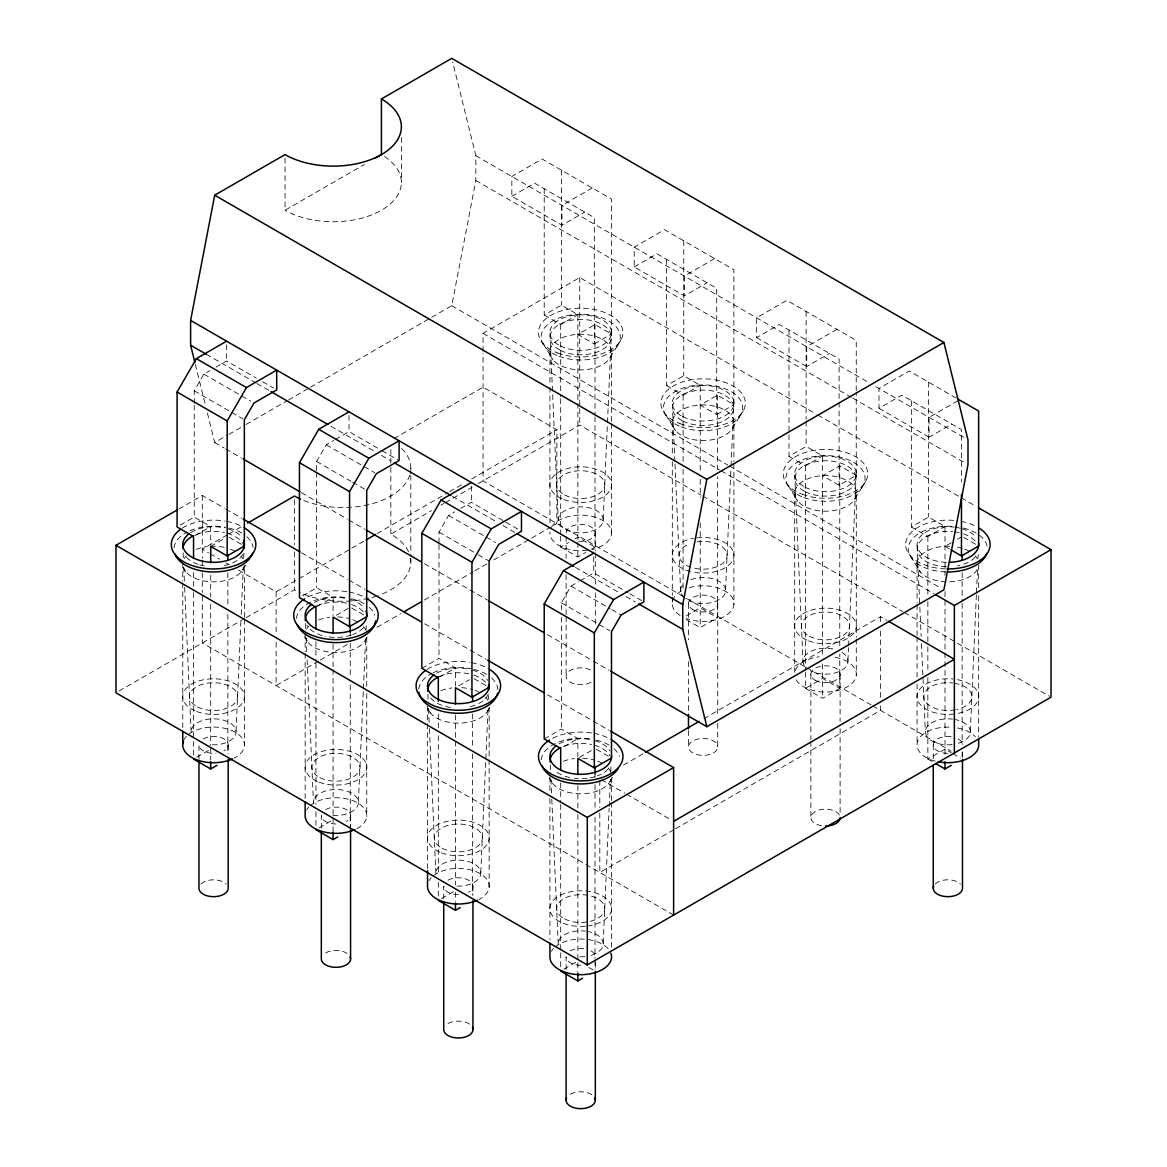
<?xml version="1.0" encoding="UTF-8"?>
<svg xmlns="http://www.w3.org/2000/svg" width="1167" height="1167" viewBox="0 0 1167 1167"><rect width="100%" height="100%" fill="white"/><g stroke="black" fill="none" stroke-linecap="round" stroke-linejoin="round"><path stroke-width="0.75" stroke-dasharray="5 3.75" d="M236.026 731.096L240.869 621.851M241.19 614.557L243.29 567.22M243.699 558.118L243.932 552.647M358.415 801.758L363.331 690.689M363.418 688.866L365.679 637.882M366 630.588L366.321 623.309M480.789 872.42L488.054 708.529M488.462 699.427L488.623 695.795M603.193 519.125L607.38 424.438M607.467 422.614L611.493 331.574M603.179 943.067L609.145 808.323M609.232 806.499L610.443 779.191M610.764 771.912L611.012 766.442M725.568 589.787L730.98 467.777M731.053 465.954L733.883 402.236M847.957 660.434L848.511 647.7M848.599 645.876L856.257 472.883M970.331 731.096L976.385 594.528M976.473 592.705L977.596 567.22M978.004 558.103L978.165 554.471M310.466 387.284L451.76 305.71L475.844 180.52L475.844 155.707L452.621 61.822M194.233 403.432L194.233 390.799L203.86 374.111L209.929 370.61M316.607 470.476L316.607 461.461L326.249 444.773L333.82 440.397M438.996 542.947L438.996 532.108L448.624 515.42L454.692 511.919M561.371 609.991L561.371 602.77L571.013 586.082L578.584 581.706M242.867 569.598L245.581 565.236M365.256 640.26L367.065 637.357M610.035 357.627L620.873 340.18M487.646 710.922L489.44 708.004M732.409 428.289L743.262 410.842M610.02 781.569L612.733 777.207M854.798 498.936L865.637 481.49M285.054 158.187L285.054 210.235L364.323 164.474M215.997 367.109L226.602 360.982L256.361 378.152M511.846 196.304L534.588 183.175L594.324 217.66L594.324 343.959L577.855 334.448L595.01 324.543L611.479 334.054L611.479 199.076L542.101 159.018L511.846 176.494L511.846 196.304L561.954 225.231L584.696 212.102M592.209 187.96L561.954 205.421L561.954 225.231M207.39 413.016L214.699 442.57L227.259 435.32M228.834 434.416L244.53 425.357M246.106 424.438L286.922 400.879M288.482 399.975L308.905 388.188M178.77 509.045L202.314 495.45L224.385 508.199M483.05 351.311L483.05 333.368L579.722 277.556L816.171 414.066M180.185 525.194L194.233 517.098L210.702 526.609L210.702 544.697M544.216 188.733L544.216 315.032L561.371 305.127L577.855 314.638L577.855 540.7M335.337 439.521L348.991 431.644L380.311 449.718M634.221 266.951L656.963 253.822L716.713 288.322L716.713 414.621L700.229 405.095L717.384 395.205L733.868 404.716L733.868 269.737L664.49 229.68L634.221 247.156L634.221 266.951L684.329 295.893L707.071 282.764M195.108 535.609L210.702 526.609M544.216 315.032L560.7 324.543L577.855 314.638M227.317 534.822L202.314 549.249L208.587 552.881M228.878 533.917L241.379 526.696M393.994 438.588L483.05 387.167L556.863 429.792L556.863 523.502L552.137 526.244M210.702 546.419L224.735 538.308M714.598 258.607L684.329 276.083L684.329 295.893M594.324 343.959L611.479 334.054M238.433 570.109L276.127 591.873L350.26 549.073M351.836 548.169L364.454 540.875M377.072 533.596L448.04 492.62M449.616 491.701L463.81 483.517M471.701 478.966L556.863 429.792M119.107 691.01L244.501 618.612M246.062 617.708L294.492 589.743A68.138 39.342 0 0 0 300.415 592.792M408.494 551.743A68.138 39.342 0 0 0 390.857 534.107L431.484 510.665M440.863 505.238L443.985 503.444M445.546 502.539L472.11 487.208M478.368 483.59L579.722 425.08L701.09 495.144M302.574 595.856L316.607 587.76L333.091 597.271L333.091 615.359M666.605 259.395L666.605 385.679L683.76 375.789L700.229 385.3L700.229 472.139M460.761 508.418L471.366 502.291L504.261 521.284M856.242 390.785L856.242 340.399L786.864 300.342L756.61 317.803L756.61 337.613L779.352 324.484L839.102 358.984L839.102 400.471M317.497 606.271L333.091 597.271M666.605 385.679L683.089 395.205L700.229 385.3M336.213 615.272L350.246 607.176M836.972 329.269L806.718 346.745L806.718 366.54L829.46 353.411M716.713 414.621L733.868 404.716M318.708 661.003L276.127 685.583L276.127 636.934M320.283 660.099L348.67 643.703M377.072 627.306L400.719 613.652M424.38 599.998L473.277 571.772M474.852 570.853L487.47 563.573M493.772 559.927L530.051 538.979M531.627 538.075L550.561 527.148M196.669 757.252L209.141 750.06M560.7 536.236L560.7 547.09L568.489 542.582M574.733 538.979L577.855 537.185L595.01 547.09L595.01 416.823M560.7 547.09L577.855 556.995L585.644 552.487M591.888 548.884L595.01 547.09M421.841 668.312L438.996 658.407L455.466 667.918L455.466 686.021M788.98 434.693L788.98 456.341L806.134 446.436L822.618 455.947L822.618 656.788M580.101 580.83L593.755 572.953L628.196 592.836M956.225 398.122L909.253 370.989L878.984 388.465L878.984 408.275L901.726 395.146L961.477 429.631L961.477 481.956M439.871 676.933L455.466 667.918M788.98 456.341L805.463 465.852L822.618 455.947M458.587 685.933L469.499 679.632M856.242 475.363L839.773 465.852L822.618 475.757L839.102 485.268L856.242 475.363L856.242 392.579M957.844 400.792L929.107 417.392L929.107 437.202L951.849 424.073M319.058 827.914L333.091 819.817M686.196 615.943L700.229 607.847L717.384 617.737L717.384 476.617M686.196 619.546L700.229 627.642L717.384 617.737M544.216 738.974L561.371 729.069L577.855 738.58L577.855 756.668M911.369 400.704L911.369 527.003L928.524 517.098L945.007 526.609L945.007 575.462M563.821 746.676L577.855 738.58M911.369 527.003L927.853 536.514L945.007 526.609M579.415 757.485L591.888 750.279M951.236 542.815L945.007 546.419L949.5 549.015M957.48 539.212L960.587 537.418M623.455 765.085L643.965 753.255M703.905 718.653L880.545 616.657L886.818 620.29M441.432 898.575L453.905 891.369M805.463 672.119L805.463 688.399L822.618 678.494L839.773 688.399L839.773 654.031M805.463 688.399L822.618 698.304L839.773 688.399M673.928 829.664L599.809 872.464L599.809 809.387M675.503 828.76L880.545 710.382L880.545 701.367M563.821 969.223L576.294 962.031M927.853 677.633L927.853 759.061L945.007 749.156L951.236 752.759M475.844 155.707L869.561 383.024M875.848 386.656L966.422 438.952M756.61 337.613L806.718 366.54M878.984 408.275L929.107 437.202M475.844 180.52L851.254 397.261M852.844 398.18L966.407 463.751M817.746 414.971L959.61 496.879M961.185 497.798L975.364 505.982M963.65 537.374L975.641 544.303M451.76 305.71L727.8 465.079M729.375 465.983L940.733 588.022M483.05 333.368L719.485 469.878M721.075 470.782L933.863 593.653M702.665 496.063L902.864 611.639M904.44 612.544L1049.454 696.276M804.749 666.62L483.05 480.892L483.05 353.09M806.339 667.539L871.063 704.912M872.653 705.816L951.222 751.183M952.797 753.649L960.587 758.156M927.853 759.061L932.521 761.759M262.619 381.769L273.589 388.1M381.872 450.622L397.524 459.667M505.822 522.189L521.474 531.218M629.772 593.74L643.863 601.88M206.384 354.316L255.281 382.543M256.857 383.462L269.475 390.741M330.99 426.261L375.161 451.76M381.478 455.393L390.93 460.863M452.446 496.383L496.617 521.882M502.933 525.515L515.551 532.808M575.491 567.41L619.648 592.909M625.964 596.556L635.432 602.012M203.86 374.111L250.847 401.229M326.249 444.773L374.782 472.795M448.624 515.42L484.641 536.222M486.216 537.126L495.61 542.553M571.013 586.082L610.151 608.678M611.727 609.582L621.121 615.009M194.233 390.799L230.249 411.601M231.81 412.505L242.765 418.822M316.607 461.461L351.063 481.344M352.624 482.248L365.154 489.484M438.996 532.108L476.574 553.814M478.134 554.719L489.104 561.05M561.371 602.77L609.918 630.793M214.699 442.57L224.166 448.04M225.742 448.945L241.525 458.048M301.451 492.664L347.197 519.067M348.773 519.986L364.556 529.089M424.496 563.69L487.587 600.115M547.527 634.717L591.684 660.216M593.274 661.135L609.043 670.237M225.96 509.104L241.715 518.206M301.611 552.793L347.328 579.182M348.904 580.087L364.673 589.189M424.569 623.776L486.041 659.267M547.513 694.759L591.654 720.243M593.23 721.148L608.984 730.25M229.359 537.374L241.336 544.303M351.734 608.036L365.227 615.811M474.123 678.698L486.099 685.612M596.497 749.345L608.488 756.274M210.162 553.785L219.586 559.226M225.873 562.859L229.009 564.668M601.37 779.658L624.928 793.254M626.504 794.158L670.485 819.54M673.622 915.074L202.314 642.973L202.314 594.309M588.766 967.428L593.449 970.127M910.158 555.536L920.34 572.078M787.769 484.888L797.965 501.416M665.394 414.227L675.576 430.754M543.005 343.565L553.202 360.107M549.482 778.039L553.187 784.049M428.026 708.88L430.798 713.387M304.718 636.73L308.424 642.74M183.263 567.57L186.034 572.078M195.341 364.337L205.246 404.322M917.102 545.529L919.756 605.44M919.844 607.263L921.142 636.307M921.463 643.571L925.416 732.54M794.712 474.867L803.027 661.893M672.338 404.22L674.92 462.322M674.993 464.13L680.653 591.231M549.949 333.558L558.264 520.57M550.27 764.764L550.503 770.22M550.912 779.293L551.714 797.455M551.801 799.264L558.249 944.526A22.494 12.983 0 0 1 585.323 931.076M427.881 694.102L428.129 699.558M428.522 708.632L429.339 726.793M429.412 728.602L435.875 873.864A22.494 12.983 0 0 1 458.062 860.152A22.494 12.983 0 0 1 480.819 873.543A22.494 12.983 0 0 1 456.647 886.089M305.506 623.455L305.739 628.896M306.148 637.984L306.79 652.499M307.111 659.763L313.485 803.202A22.494 12.983 0 0 1 336.665 789.505A22.494 12.983 0 0 1 358.284 804.019A22.494 12.983 0 0 1 331.355 815.193M183.117 552.793L183.365 558.249M183.759 567.322L184.576 585.484M184.649 587.293L191.111 732.555A22.494 12.983 0 0 1 213.794 718.843A22.494 12.983 0 0 1 235.997 732.803A22.494 12.983 0 0 1 210.41 744.692M978.675 565.032L978.675 588.533M978.675 595.768L978.675 736.829M962.483 752.146L962.483 759.396M962.148 572.705L962.148 601.647M962.148 603.456L962.148 744.59M962.148 751.825L962.148 759.061M945.007 591.654L945.007 756.289M933.264 744.882L933.264 761.22M928.524 382.12L928.524 517.098M927.853 536.514L927.853 594.411M927.853 601.647L927.853 645.074M927.853 646.883L927.853 670.398M949.588 546.258A30.853 17.811 0 0 0 917.072 563.048L917.072 602.843M917.072 604.652L917.072 635.388M917.072 637.197L917.072 676.977M917.072 684.212L917.072 743.89M880.545 616.657L880.545 622.069M880.545 631.084L880.545 699.573M856.286 494.37A30.853 17.811 0 0 1 808.6 508.287A30.853 17.811 0 0 1 811.576 477.493A30.853 17.811 0 0 1 856.286 494.37L856.286 637.24M856.286 639.049L856.286 675.226M840.109 674.234L840.109 721.41M840.109 728.66L840.109 815.762M839.773 465.852L839.773 646.781M839.102 402.279L839.102 485.268M822.618 663.921L822.618 698.304M810.875 674.234L810.875 739.557M810.875 741.366L810.875 817.586M806.134 311.472L806.134 419.449M806.134 421.243L806.134 446.436M805.463 465.852L805.463 670.31M794.698 492.386L794.698 673.242A30.853 17.811 0 0 1 819.176 656.802M788.98 330.042L788.98 432.884M733.912 423.709A30.853 17.811 0 0 1 686.225 437.625A30.853 17.811 0 0 1 689.201 406.831A30.853 17.811 0 0 1 733.912 423.709L733.912 461.694M733.912 463.503L733.912 604.564A30.853 17.811 0 0 1 686.225 618.481M717.72 603.572L717.72 716.071M717.72 723.336L717.72 746.924A14.617 8.432 0 0 1 695.809 754.232A14.617 8.432 0 0 1 695.809 739.615A14.617 8.432 0 0 1 717.72 746.924M717.384 395.205L717.384 469.382M700.229 479.287L700.229 497.478M700.229 522.801L700.229 627.642M688.501 603.572L688.501 639.866M688.501 661.645L688.501 712.453M688.501 730.586L688.501 746.924M683.76 240.81L683.76 375.789M683.089 395.205L683.089 462.147M683.089 469.382L683.089 588.795M672.309 421.739L672.309 454.284M672.309 461.519L672.309 595.345M672.309 597.154L672.309 602.58M611.523 353.061A30.853 17.811 0 0 1 563.836 366.978A30.853 17.811 0 0 1 566.812 336.169A30.853 17.811 0 0 1 611.523 353.061L611.523 421.783M611.523 423.592L611.523 533.903M611.508 800.518L611.508 777.003A30.853 17.811 0 0 1 583.033 793.779A30.853 17.811 0 0 1 550.518 779.658M611.508 802.327L611.508 948.815M599.809 780.548L599.809 807.579M595.33 532.911L595.33 551.057M595.33 552.881L595.33 585.542M595.33 592.792L595.33 625.454M595.33 962.308L595.33 969.558M595.01 324.543L595.01 415M595.01 773.809L595.01 777.426M595.01 784.676L595.01 810M595.01 817.236L595.01 958.37M595.01 960.178L595.01 969.223M593.755 556.747L593.755 572.953M579.722 277.556L579.722 406.86M579.722 408.683L579.722 425.08M577.855 542.509L577.855 556.995M577.855 785.522L577.855 812.757M577.855 814.566L577.855 961.127M577.855 962.833L577.855 973.701M566.112 536.543L566.112 558.322M566.112 574.645L566.112 614.571M566.112 616.38L566.112 676.262M566.112 969.558L566.112 956.867A14.617 8.432 0 0 0 580.714 965.299M561.371 170.149L561.371 305.127M561.371 617.212L561.371 729.069M560.7 324.543L560.7 396.911M560.7 398.72L560.7 534.428M560.7 782.853L560.7 802.765M560.7 804.574L560.7 951.12M560.7 952.928L560.7 967.414M549.934 351.077L549.934 385.446M549.934 387.254L549.934 522.889M549.92 776.828L549.92 791.299M549.92 798.534L549.92 939.595M489.133 887.197L489.133 706.356A30.853 17.811 0 0 1 460.659 723.117A30.853 17.811 0 0 1 428.143 709.011M472.941 886.205L472.941 895.279M472.62 714.014L472.62 746.574M472.62 753.824L472.62 894.943M471.366 486.085L471.366 502.291M455.466 714.875L455.466 885.038M455.466 892.186L455.466 901.23M443.723 898.911L443.723 886.205A14.617 8.432 0 0 0 460.877 894.52M438.996 544.741L438.996 658.407M438.311 714.014L438.311 728.485M438.311 735.721L438.311 875.046M438.311 882.281L438.311 896.752M427.53 706.181L427.53 868.934M410.813 468.215L410.813 473.612M410.813 475.421L410.813 556.528M410.813 558.322L410.813 561.925M401.375 137.546L401.375 182.417M390.857 449.412L390.857 465.633M390.857 467.427L390.857 534.107M366.744 686.327L366.744 635.694A30.853 17.811 0 0 1 338.27 652.455A30.853 17.811 0 0 1 305.754 638.349M366.744 693.563L366.744 816.535M350.567 815.543L350.567 826.44M350.246 632.499L350.246 636.117M350.246 643.353L350.246 677.735M350.246 684.971L350.246 829.708M348.991 415.437L348.991 431.644M333.091 644.213L333.091 667.83M333.091 669.537L333.091 816.185M333.091 817.907L333.091 832.377M321.333 828.249L321.333 815.543A14.617 8.432 0 0 0 335.95 823.99M316.607 472.285L316.607 587.76M315.936 641.544L315.936 661.456M315.936 663.264L315.936 804.384M315.936 811.619L315.936 829.708M305.156 633.71L305.156 651.799M305.156 653.608L305.156 800.095M294.492 499.636L294.492 544.697M294.492 551.903L294.492 589.743M276.127 591.873L276.127 635.125M244.37 617.474L244.37 565.032A30.853 17.811 0 0 1 215.895 581.808A30.853 17.811 0 0 1 183.379 567.687M244.37 619.283L244.37 745.888M228.178 744.896L228.178 753.97M227.857 572.705L227.857 607.073M227.857 614.309L227.857 753.634M226.602 344.776L226.602 360.982M210.702 575.36L210.702 597.168M210.702 604.316L210.702 745.538M210.702 747.245L210.702 759.907M202.314 495.45L202.314 558.264M202.314 560.072L202.314 565.47M202.314 572.676L202.314 592.515M198.959 759.411L198.959 744.896A14.617 8.432 0 0 0 216.114 753.196M194.233 405.241L194.233 517.098M193.547 572.705L193.547 590.794M193.547 592.603L193.547 759.061M182.767 563.048L182.767 581.137M182.767 582.946L182.767 727.625M384.454 156.466A68.138 39.342 0 0 1 379.815 211.125A68.138 39.342 0 0 1 285.054 210.235M585.455 926.175A30.853 17.811 0 0 1 551.583 902.718A30.853 17.811 0 0 1 603.339 896.475A30.853 17.811 0 0 1 588.591 925.796M696.787 537.856A30.853 17.811 0 0 1 733.912 556.28A30.853 17.811 0 0 1 693.475 572.209M690.47 571.524A30.853 17.811 0 0 1 672.309 554.296A30.853 17.811 0 0 1 693.679 538.323M957.494 679.675A30.853 17.811 0 0 1 978.719 696.655A30.853 17.811 0 0 1 957.305 713.548M954.183 714.029A30.853 17.811 0 0 1 917.029 697.005A30.853 17.811 0 0 1 952.797 679.019M296.418 618.466A39.605 22.859 0 0 1 348.306 598.015M351.53 598.729A39.605 22.859 0 0 1 364.046 603.631M369.239 607.351A39.605 22.859 0 0 1 374.709 615.067M418.793 689.128A39.605 22.859 0 0 1 431.936 673.359M433.234 672.717A39.605 22.859 0 0 1 470.695 668.676M473.919 669.377A39.605 22.859 0 0 1 487.85 675.153M491.613 678.012A39.605 22.859 0 0 1 497.93 690.178M541.182 759.79A39.605 22.859 0 0 1 593.069 739.338M596.293 740.038A39.605 22.859 0 0 1 610.224 745.815M614.002 748.674A39.605 22.859 0 0 1 619.473 756.376M174.029 547.819A39.605 22.859 0 0 1 187.172 532.05M189.827 530.781A39.605 22.859 0 0 1 225.931 527.367M229.155 528.067A39.605 22.859 0 0 1 241.671 532.969M246.85 536.703A39.605 22.859 0 0 1 253.049 547.367M975.204 557.053A30.619 17.68 0 0 1 957.436 565.878M946.379 566.739A30.619 17.68 0 0 1 917.408 547.294A30.619 17.68 0 0 1 952.564 531.612M954.139 531.773A30.619 17.68 0 0 1 960.237 532.911M963.431 533.859A30.619 17.68 0 0 1 976.02 542.115M945.678 571.903A39.605 22.859 0 0 1 908.685 545.82A39.605 22.859 0 0 1 956.911 526.828M963.461 528.067A39.605 22.859 0 0 1 987.472 548.855M363.287 627.715A30.619 17.68 0 0 1 352.711 634.542M351.355 635.023A30.619 17.68 0 0 1 325.068 636.263M322.15 635.519A30.619 17.68 0 0 1 306.863 625.264M315.98 606.344A30.619 17.68 0 0 1 349.764 603.966M351.515 604.521A30.619 17.68 0 0 1 365.038 614.221M954.314 683.22A24.069 13.887 0 0 1 971.892 695.824A24.069 13.887 0 0 1 956.867 709.478M955.394 709.799A24.069 13.887 0 0 1 923.856 697.37A24.069 13.887 0 0 1 952.797 683.001M697.093 541.838A24.069 13.887 0 0 1 727.026 556.776A24.069 13.887 0 0 1 692.264 567.687M690.879 567.25A24.069 13.887 0 0 1 689.93 543.662M488.302 694.015A30.619 17.68 0 0 1 476.734 704.532M475.1 705.189A30.619 17.68 0 0 1 467.894 707.187M450.52 707.494A30.619 17.68 0 0 1 429.252 695.926M438.369 676.991A30.619 17.68 0 0 1 469.207 673.87M473.89 675.168A30.619 17.68 0 0 1 487.427 684.883M242.882 554.194A30.619 17.68 0 0 1 223.13 565.878M204.21 565.922A30.619 17.68 0 0 1 199.761 564.857M198.011 564.317A30.619 17.68 0 0 1 184.488 554.602M196.8 534.296A30.619 17.68 0 0 1 224.443 532.56M227.375 533.304A30.619 17.68 0 0 1 242.663 543.559M608.051 769.024A30.619 17.68 0 0 1 597.475 775.851M594.718 776.784A30.619 17.68 0 0 1 590.283 777.849M587.191 778.331A30.619 17.68 0 0 1 574.456 778.36M569.832 777.587A30.619 17.68 0 0 1 555.098 770.731M563.953 746.267A30.619 17.68 0 0 1 591.596 744.531M594.528 745.275A30.619 17.68 0 0 1 609.801 755.53M401.696 448.536A68.138 39.342 0 0 1 410.23 473.35M409.777 475.057A68.138 39.342 0 0 1 301.99 499.768M410.565 558.512A68.138 39.342 0 0 1 378.444 595.418M376.751 596.001A68.138 39.342 0 0 1 370.406 597.869M368.757 598.277A68.138 39.342 0 0 1 301.99 593.492M935.219 884.017A14.617 8.432 0 0 1 960.529 884.017M947.867 753.328A14.617 8.432 0 0 1 933.381 743.787A14.617 8.432 0 0 1 951.659 736.742M958.209 738.915A14.617 8.432 0 0 1 962.483 744.882M935.234 761.132A30.853 17.811 0 0 1 918.327 739.776A30.853 17.811 0 0 1 952.797 727.304M957.494 727.96A30.853 17.811 0 0 1 975.408 736.858M946.364 562.304A30.823 17.797 0 0 1 917.306 542.276A30.823 17.797 0 0 1 954.183 527.119M955.744 527.324A30.823 17.797 0 0 1 960.324 528.257M961.768 528.651A30.823 17.797 0 0 1 976.21 537.535M953.906 719.31A22.494 12.983 0 0 1 970.361 731.519A22.494 12.983 0 0 1 954.898 744.152M952.053 744.59A22.494 12.983 0 0 1 925.373 731.694A22.494 12.983 0 0 1 952.476 719.105M977.173 569.598A30.853 17.811 0 0 1 947.764 581.852M946.16 581.822A30.853 17.811 0 0 1 917.072 563.048M957.494 547.119A30.853 17.811 0 0 1 963.388 548.65M964.759 549.132A30.853 17.811 0 0 1 969.471 551.32M975.408 556.003A30.853 17.811 0 0 1 977.406 558.891M945.518 568.898A42.26 24.405 0 0 1 905.928 541.59A42.26 24.405 0 0 1 955.715 520.555M961.068 521.357A42.26 24.405 0 0 1 975.422 526.04M591.056 682.228A14.617 8.432 0 0 1 569.54 681.688A14.617 8.432 0 0 1 572.341 669.362A14.617 8.432 0 0 1 593.376 672.046M566.112 532.911A14.617 8.432 0 0 1 581.997 524.508A14.617 8.432 0 0 1 595.112 534.384A14.617 8.432 0 0 1 576.95 541.065M551.422 527.353A30.853 17.811 0 0 1 602.026 520.03A30.853 17.811 0 0 1 591.684 549.555M587.045 550.343A30.853 17.811 0 0 1 549.934 531.919M570.386 1094.252A14.617 8.432 0 0 1 593.376 1096.003M570.386 950.901A14.617 8.432 0 0 1 584.492 948.713M591.042 950.901A14.617 8.432 0 0 1 595.33 956.867M551.408 951.309A30.853 17.811 0 0 1 553.537 948.45M554.909 947.108A30.853 17.811 0 0 1 608.24 948.829M559.124 743.817A30.823 17.797 0 0 1 591.669 739.878M594.616 740.622A30.823 17.797 0 0 1 609.991 750.95M586.738 931.281A22.494 12.983 0 0 1 603.208 943.49A22.494 12.983 0 0 1 587.745 956.138M584.886 956.561A22.494 12.983 0 0 1 577.563 956.663M563.325 761.307A30.853 17.811 0 0 1 574.397 758.579M582.435 758.229A30.853 17.811 0 0 1 594.82 760.169M597.606 761.117A30.853 17.811 0 0 1 602.318 763.306M608.24 767.988A30.853 17.811 0 0 1 610.91 772.364M552.545 738.332A42.26 24.405 0 0 1 592.15 733.022M593.901 733.328A42.26 24.405 0 0 1 612.208 740.243M821.714 825.725A14.617 8.432 0 0 1 815.164 811.619A14.617 8.432 0 0 1 839.598 815.397M835.12 657.313A30.853 17.811 0 0 1 846.06 687.509A30.853 17.811 0 0 1 795.296 677.881M841.888 652.265A22.494 12.983 0 0 1 841.597 670.237A22.494 12.983 0 0 1 810.496 670.85M804.121 665.219A22.494 12.983 0 0 1 810.277 651.594A22.494 12.983 0 0 1 834.303 649.217M447.997 1023.59A14.617 8.432 0 0 1 470.987 1025.341M447.997 880.239A14.617 8.432 0 0 1 468.667 880.239A14.617 8.432 0 0 1 468.667 892.172M433.672 875.513A30.853 17.811 0 0 1 479.199 873.091A30.853 17.811 0 0 1 478.893 899.48M429.033 880.647A30.853 17.811 0 0 1 431.148 877.788M436.75 673.155A30.823 17.797 0 0 1 469.28 669.216M472.227 669.975A30.823 17.797 0 0 1 487.616 680.303M440.951 690.645A30.853 17.811 0 0 1 452.023 687.932M461.651 687.655A30.853 17.811 0 0 1 472.431 689.522M475.217 690.456A30.853 17.811 0 0 1 479.929 692.644M485.866 697.326A30.853 17.811 0 0 1 487.864 700.215M427.02 669.464A42.26 24.405 0 0 1 469.776 662.36M471.526 662.681A42.26 24.405 0 0 1 489.834 669.581M200.914 884.032A14.617 8.432 0 0 1 226.223 884.032M203.233 738.93A14.617 8.432 0 0 1 223.904 738.93A14.617 8.432 0 0 1 223.904 750.862M188.908 734.189A30.853 17.811 0 0 1 234.436 731.767A30.853 17.811 0 0 1 234.129 758.171M184.269 739.338A30.853 17.811 0 0 1 186.384 736.479M190.6 532.677A30.823 17.797 0 0 1 224.516 527.907M227.463 528.651A30.823 17.797 0 0 1 241.905 537.535M184.269 558.482A30.853 17.811 0 0 1 186.384 555.623M196.173 549.336A30.853 17.811 0 0 1 207.259 546.608M210.439 546.331A30.853 17.811 0 0 1 227.667 548.198M230.453 549.146A30.853 17.811 0 0 1 235.165 551.335M241.102 556.017A30.853 17.811 0 0 1 243.101 558.891M182.256 528.155A42.26 24.405 0 0 1 225.012 521.051M226.763 521.357A42.26 24.405 0 0 1 245.07 528.272M689.201 587.672A30.853 17.811 0 0 1 733.912 604.564M680.113 615.447A30.853 17.811 0 0 1 682.549 590.298M690.791 579.634A22.494 12.983 0 0 1 721.571 583.077A22.494 12.983 0 0 1 716.494 600.947A22.494 12.983 0 0 1 685.423 598.54M684.285 597.621A22.494 12.983 0 0 1 683.031 584.652M325.622 952.928A14.617 8.432 0 0 1 348.612 954.679M325.622 809.577A14.617 8.432 0 0 1 346.278 809.577A14.617 8.432 0 0 1 346.278 821.51M310.13 805.799A30.853 17.811 0 0 1 356.066 802.05A30.853 17.811 0 0 1 356.519 828.818M306.644 809.986A30.853 17.811 0 0 1 308.759 807.126M314.361 602.493A30.823 17.797 0 0 1 346.905 598.569M349.852 599.313A30.823 17.797 0 0 1 364.279 608.197M306.644 629.144A30.853 17.811 0 0 1 308.759 626.285M318.562 619.998A30.853 17.811 0 0 1 329.634 617.27M337.671 616.92A30.853 17.811 0 0 1 350.042 618.86M352.828 619.794A30.853 17.811 0 0 1 357.554 621.996M363.477 626.664A30.853 17.811 0 0 1 365.475 629.553M307.782 597.008A42.26 24.405 0 0 1 347.387 591.713M349.137 592.019A42.26 24.405 0 0 1 367.445 598.934M319.072 782.167A30.853 17.811 0 0 0 366.744 768.251A30.853 17.811 0 0 0 322.034 751.373A30.853 17.811 0 0 0 319.072 782.167M196.683 711.505A30.853 17.811 0 0 0 244.37 697.589A30.853 17.811 0 0 0 199.659 680.711A30.853 17.811 0 0 0 196.683 711.505M563.836 499.534A30.853 17.811 0 0 0 611.523 485.618A30.853 17.811 0 0 0 566.812 468.726A30.853 17.811 0 0 0 563.836 499.534M441.447 852.814A30.853 17.811 0 0 0 489.133 838.913A30.853 17.811 0 0 0 444.423 822.02A30.853 17.811 0 0 0 441.447 852.814M808.6 640.843A30.853 17.811 0 0 0 856.286 626.927A30.853 17.811 0 0 0 811.576 610.049A30.853 17.811 0 0 0 808.6 640.843M805.084 491.599A30.619 17.68 0 0 0 855.469 482.044A30.619 17.68 0 0 0 815.923 461.636A30.619 17.68 0 0 0 805.084 491.599M803.815 497.55A39.605 22.859 0 0 0 865.024 479.695A39.605 22.859 0 0 0 807.622 458.018A39.605 22.859 0 0 0 803.815 497.55M681.426 426.903A39.605 22.859 0 0 0 742.65 409.033A39.605 22.859 0 0 0 685.248 387.356A39.605 22.859 0 0 0 681.426 426.903M682.695 420.937A30.619 17.68 0 0 0 733.08 411.382A30.619 17.68 0 0 0 693.548 390.974A30.619 17.68 0 0 0 682.695 420.937M560.32 350.29A30.619 17.68 0 0 0 610.691 340.72A30.619 17.68 0 0 0 571.159 320.312A30.619 17.68 0 0 0 560.32 350.29M559.051 356.241A39.605 22.859 0 0 0 620.26 338.386A39.605 22.859 0 0 0 562.859 316.709A39.605 22.859 0 0 0 559.051 356.241M564.682 918.925A24.069 13.887 0 0 0 604.273 911.412A24.069 13.887 0 0 0 573.201 895.381A24.069 13.887 0 0 0 564.682 918.925M442.293 848.278A24.069 13.887 0 0 0 481.883 840.765A24.069 13.887 0 0 0 450.827 824.719A24.069 13.887 0 0 0 442.293 848.278M809.446 636.292A24.069 13.887 0 0 0 849.051 628.78A24.069 13.887 0 0 0 817.979 612.748A24.069 13.887 0 0 0 809.446 636.292M319.918 777.616A24.069 13.887 0 0 0 359.509 770.103A24.069 13.887 0 0 0 328.438 754.057A24.069 13.887 0 0 0 319.918 777.616M197.529 706.954A24.069 13.887 0 0 0 237.12 699.441A24.069 13.887 0 0 0 206.048 683.41A24.069 13.887 0 0 0 197.529 706.954M564.682 494.983A24.069 13.887 0 0 0 604.273 487.47A24.069 13.887 0 0 0 573.216 471.424A24.069 13.887 0 0 0 564.682 494.983M560.175 345.826A30.823 17.797 0 0 0 610.895 336.198A30.823 17.797 0 0 0 571.101 315.659A30.823 17.797 0 0 0 560.175 345.826M565.732 529.526A22.494 12.983 0 0 0 602.741 522.51A22.494 12.983 0 0 0 573.697 507.514A22.494 12.983 0 0 0 565.732 529.526M557.593 352.988A42.26 24.405 0 0 0 622.915 333.922A42.26 24.405 0 0 0 561.663 310.787A42.26 24.405 0 0 0 557.593 352.988M815.164 680.201A14.617 8.432 0 0 0 839.598 676.408A14.617 8.432 0 0 0 821.714 666.08A14.617 8.432 0 0 0 815.164 680.201M804.953 487.135A30.823 17.797 0 0 0 855.659 477.522A30.823 17.797 0 0 0 815.864 456.968A30.823 17.797 0 0 0 804.953 487.135M802.356 494.297A42.26 24.405 0 0 0 867.679 475.232A42.26 24.405 0 0 0 806.426 452.096A42.26 24.405 0 0 0 802.356 494.297M692.775 609.539A14.617 8.432 0 0 0 717.224 605.761A14.617 8.432 0 0 0 699.325 595.418A14.617 8.432 0 0 0 692.775 609.539M682.564 416.488A30.823 17.797 0 0 0 733.284 406.86A30.823 17.797 0 0 0 693.49 386.321A30.823 17.797 0 0 0 682.564 416.488M679.982 423.636A42.26 24.405 0 0 0 745.305 404.57A42.26 24.405 0 0 0 684.052 381.449A42.26 24.405 0 0 0 679.982 423.636"/><path stroke-width="1.5" d="M194.918 362.601L190.615 345.213L190.615 320.4L214.699 195.21L285.054 154.598A68.138 39.342 0 0 0 381.419 154.598L381.419 98.962L451.76 58.35L943.899 342.485L967.983 439.842L967.983 464.656L943.899 589.846L706.837 726.705L610.618 671.156M706.837 726.705L682.739 629.334L682.739 604.521L706.837 479.345L943.899 342.485M193.547 558.22L193.547 536.514L177.078 527.003L177.078 392.024L196.348 358.648L226.602 341.172M227.186 555.93L227.186 420.951L246.456 387.575L276.71 370.099L276.71 389.909L253.968 403.038L244.341 419.726L244.341 546.025L227.186 555.93L210.702 546.419L210.702 562.698M315.936 628.882L315.936 607.176L299.452 597.65L299.452 462.686L318.722 429.296L348.991 411.834M349.56 626.591L349.56 491.613L368.845 458.237L399.099 440.761L399.099 460.571L376.358 473.7L366.715 490.388L366.715 616.687L349.56 626.591L333.091 617.066L333.091 633.36M438.311 701.352L438.311 677.823L421.841 668.312L421.841 533.334L441.111 499.957L471.366 482.482M471.949 697.239L471.949 562.275L491.219 528.884L521.474 511.423L521.474 531.218L498.732 544.362L489.104 561.05L489.104 687.334L471.949 697.239L455.466 687.728L455.466 704.007M560.7 770.191L560.7 748.485L544.216 738.974L544.216 603.995L563.501 570.619L593.755 553.143M594.324 767.901L594.324 632.922L613.609 599.546L643.863 582.07L643.863 601.88L621.121 615.009L611.479 631.697L611.479 757.996L594.324 767.901L577.855 758.39L577.855 774.669M375.19 158.187L381.419 154.598A68.138 39.342 0 0 0 381.419 98.962M978.515 507.805L1051.029 549.672L1051.029 697.18L587.278 964.934L115.971 692.819L115.971 545.295L177.194 509.95M247.623 523.093L294.492 496.033A68.138 39.342 0 0 0 300.415 499.068M366.03 539.971L375.482 534.501M403.884 611.829L421.229 601.822M193.547 759.061L210.702 768.965L216.945 765.362M315.936 829.708L333.091 839.613L337.759 836.914M950.988 549.876L961.477 555.93L978.632 546.025L978.632 411.047L958.267 399.304M645.541 752.336L699.164 721.381M115.971 545.295L587.278 817.411L673.622 767.565L673.622 915.074M935.438 594.557L954.358 605.483L1051.029 549.672M438.311 900.37L455.466 910.275L460.148 907.576M673.622 821.364L954.358 659.282L888.393 621.194M560.7 971.032L577.855 980.936L582.537 978.223M935.642 763.554L945.007 768.965L951.236 765.362M214.699 195.21L706.837 479.345M190.615 320.4L682.739 604.521M190.615 345.213L206.384 354.316M271.05 391.645L327.839 424.438M394.096 462.686L450.87 495.464M517.127 533.713L573.901 566.506M638.582 603.835L682.739 629.334M196.348 358.648L246.456 387.575M318.722 429.296L368.845 458.237M441.111 499.957L491.219 528.884M563.501 570.619L613.609 599.546M177.078 392.024L227.186 420.951M299.452 462.686L349.56 491.613M421.841 533.334L471.949 562.275M544.216 603.995L594.324 632.922M243.101 458.967L299.875 491.745M366.132 529.993L421.331 561.867M489.163 601.034L544.376 632.908M243.29 519.111L300.036 551.874M366.248 590.094L421.418 621.953M487.616 660.172L544.362 692.935M610.574 731.155L673.622 767.565M978.675 738.638L978.675 745.873A30.853 17.811 0 0 1 938.253 761.803M962.483 759.396L962.483 888.233A14.617 8.432 0 0 1 945.97 896.606A14.617 8.432 0 0 1 933.76 886.059M962.148 554.602L962.148 560.029M961.477 494.589L961.477 555.93M954.358 605.483L954.358 752.992M945.007 761.73L945.007 768.965M933.264 764.852L933.264 888.233M688.501 714.262L688.501 728.777M595.33 971.382L595.33 1100.218M595.01 766.573L595.01 773.809M587.278 817.411L587.278 964.934M577.855 973.701L577.855 980.936M566.112 973.19L566.112 1100.218M549.92 943.213L549.92 955.875A30.853 17.811 0 0 0 583.033 974.62A30.853 17.811 0 0 0 610.91 953.22M472.941 900.72L472.941 1029.557M472.62 695.926L472.62 701.352M455.466 903.039L455.466 910.275M443.723 902.543L443.723 1029.557A14.617 8.432 0 0 0 460.236 1037.915A14.617 8.432 0 0 0 472.445 1027.368M427.53 870.742L427.53 885.213A30.853 17.811 0 0 0 444.058 901.989A30.853 17.811 0 0 0 477.361 900.224M350.567 830.073L350.567 958.895M350.246 625.264L350.246 632.499M333.091 832.377L333.091 839.613M321.333 831.881L321.333 958.895A14.617 8.432 0 0 0 337.861 967.268A14.617 8.432 0 0 0 350.071 956.721M305.156 801.904L305.156 814.566A30.853 17.811 0 0 0 321.684 831.342A30.853 17.811 0 0 0 354.972 829.562M228.178 759.411L228.178 888.247A14.617 8.432 0 0 1 213.576 896.679A14.617 8.432 0 0 1 198.959 888.247L198.959 761.22M227.857 554.602L227.857 560.029M210.702 761.73L210.702 768.965M182.767 731.242L182.767 743.904M375.497 621.019A39.605 22.859 0 0 1 338.926 642.536A39.605 22.859 0 0 1 297.191 624.418M497.638 693.154A39.605 22.859 0 0 1 457.435 713.256A39.605 22.859 0 0 1 418.851 692.119M618.335 768.192A39.605 22.859 0 0 1 578.511 783.888A39.605 22.859 0 0 1 541.955 765.742M252.48 553.318A39.605 22.859 0 0 1 213.955 571.947A39.605 22.859 0 0 1 174.802 553.771M986.786 553.318A39.605 22.859 0 0 1 947.385 571.947M305.375 620.727A30.619 17.68 0 0 1 315.98 606.344M427.764 691.389A30.619 17.68 0 0 1 438.369 676.991M488.142 686.356A30.619 17.68 0 0 1 488.9 689.42M182.971 548.534A30.619 17.68 0 0 1 193.605 535.682M243.378 545.047A30.619 17.68 0 0 1 244.136 548.096M550.138 762.036A30.619 17.68 0 0 1 560.758 747.653M979.376 528.272A42.26 24.405 0 0 1 986.29 554.704A42.26 24.405 0 0 1 947.093 568.927M978.646 543.545A30.823 17.797 0 0 1 949.588 562.304M594.834 1098.03A14.617 8.432 0 0 1 580.714 1108.65A14.617 8.432 0 0 1 566.608 1098.03M612.208 740.243A42.26 24.405 0 0 1 609.976 774.115A42.26 24.405 0 0 1 551.262 773.998A42.26 24.405 0 0 1 549.409 740.126M611.493 755.516A30.823 17.797 0 0 1 571.48 773.488A30.823 17.797 0 0 1 556.455 745.538M840.109 817.586A14.617 8.432 0 0 1 825.492 826.017M489.834 669.581A42.26 24.405 0 0 1 488.127 703.161A42.26 24.405 0 0 1 429.952 703.934A42.26 24.405 0 0 1 425.576 670.442M489.104 684.869A30.823 17.797 0 0 1 449.091 702.826A30.823 17.797 0 0 1 434.066 674.876M232.598 758.915A30.853 17.811 0 0 1 196.975 759.907A30.853 17.811 0 0 1 183.54 740.826M245.07 528.272A42.26 24.405 0 0 1 243.349 561.852A42.26 24.405 0 0 1 185.188 562.625A42.26 24.405 0 0 1 180.812 529.132M243.567 540.481A30.823 17.797 0 0 1 206.938 561.91A30.823 17.797 0 0 1 189.302 533.567M367.445 598.934A42.26 24.405 0 0 1 365.213 632.806A42.26 24.405 0 0 1 306.498 632.689A42.26 24.405 0 0 1 304.645 598.817M365.957 611.129A30.823 17.797 0 0 1 329.313 632.572A30.823 17.797 0 0 1 311.691 604.229"/></g></svg>
